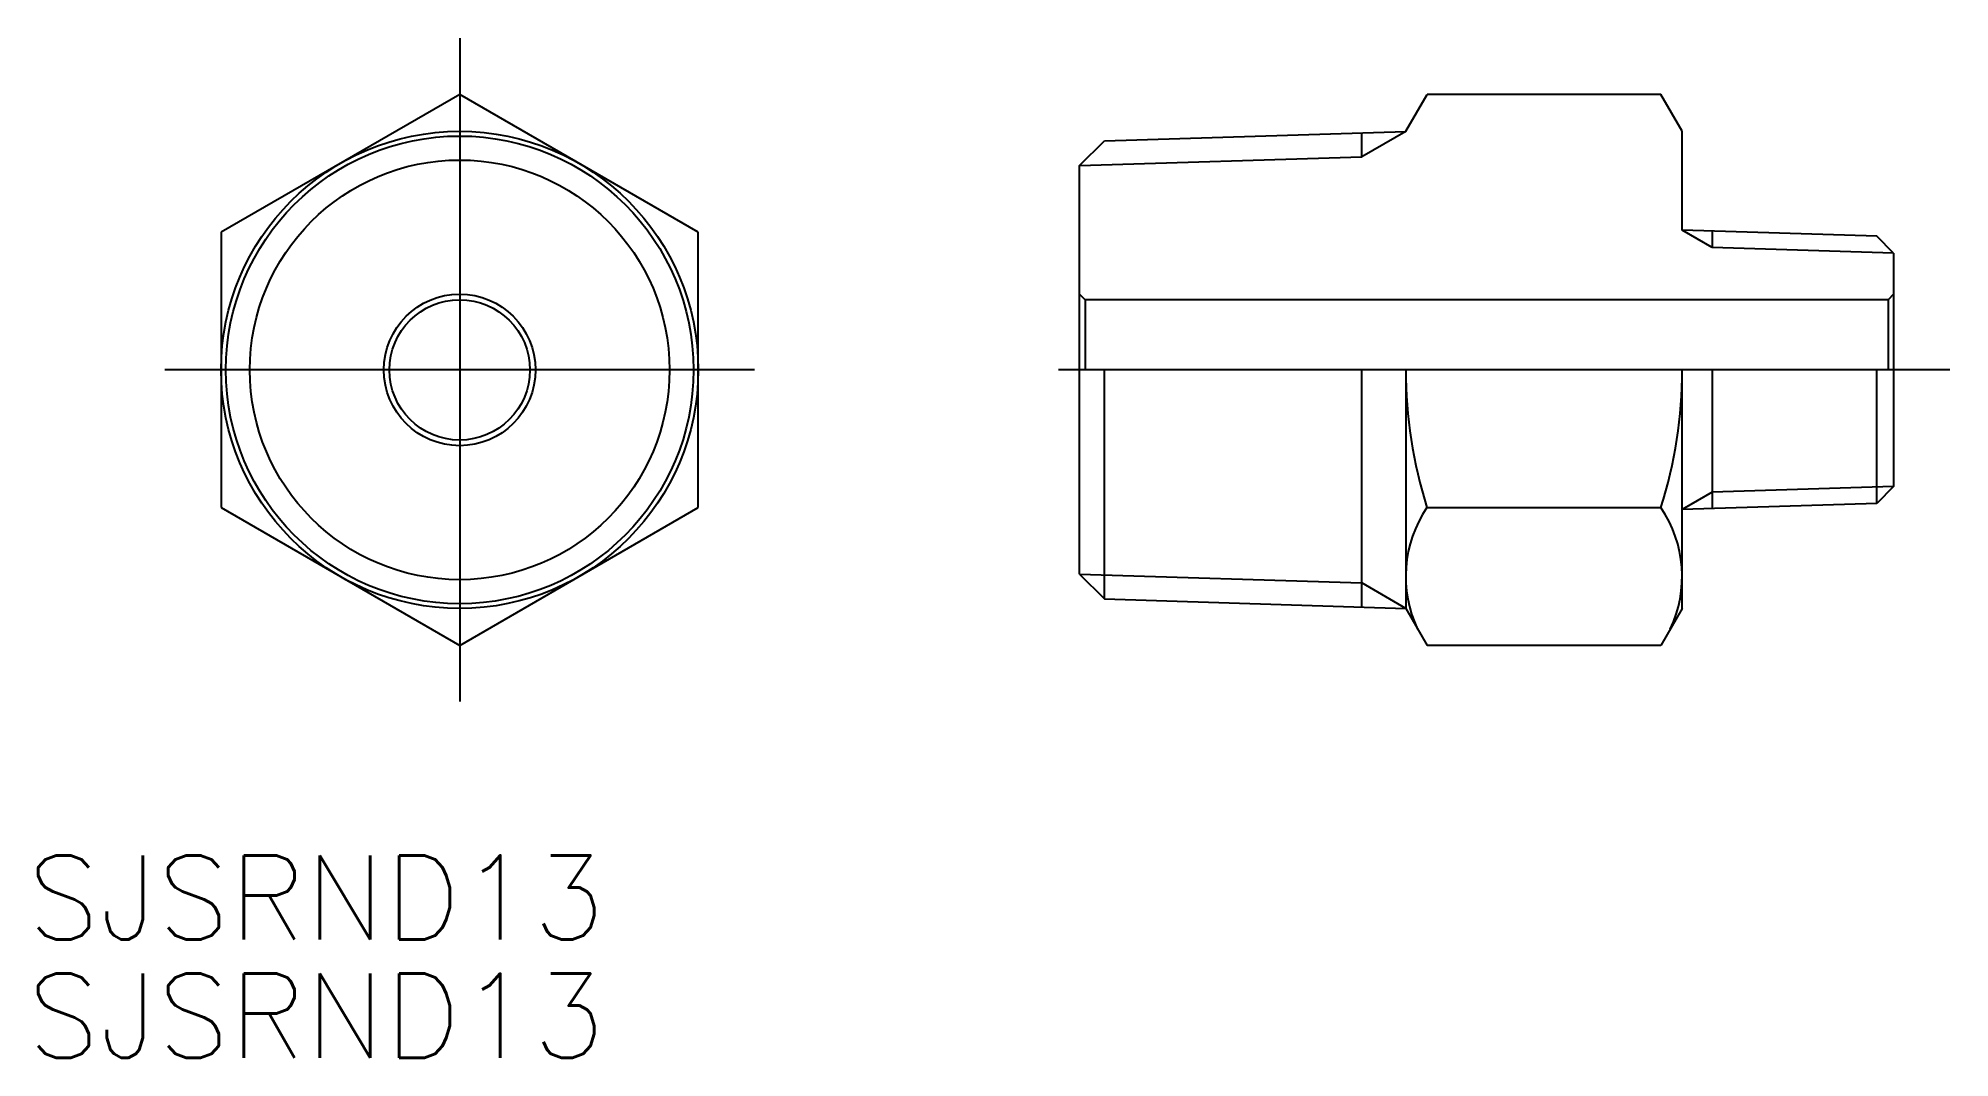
# Model space of a CAD drawing. Extents: x -15 to 53.1, y -24.5 to 11.8.
import ezdxf

# ---------------------------------------------------------------- set-up
doc = ezdxf.new("R2010")
doc.units = 0
doc.linetypes.add('CENTER', pattern=[50.8, 31.75, -6.35, 6.35, -6.35])
doc.layers.get('0').update_dxf_attribs({"linetype": 'CONTINUOUS'})
doc.layers.add('CENTER', color=1, linetype='CENTER')
doc.styles.get("Standard").update_dxf_attribs({"font": 'txt.shx', "height": 3, "bigfont": 'bigfont.shx'})

msp = doc.modelspace()

# ---------------------------------------------------------------- linework, layer by layer
at = {"color": 7, "linetype": 'CONTINUOUS'}
for p, q in [((0, 9.815), (-8.5, 4.907)), ((8.5, 4.907), (0, 9.815)), ((33.7, 8.5), (34.46, 9.815)), ((42.79, 9.815), (34.46, 9.815)), ((43.549, 8.5), (42.79, 9.815)), ((22.967, 8.16), (33.7, 8.496)), ((32.133, 7.591), (32.133, 8.447)), ((33.7, 8.496), (33.7, 8.5)), ((43.549, 4.975), (43.549, 8.5)), ((22.083, 7.277), (22.967, 8.16)), ((22.083, -7.277), (22.083, 7.277)), ((-8.5, 4.907), (-8.5, -4.907)), ((8.5, -4.907), (8.5, 4.907)), ((50.483, 4.759), (43.549, 4.975)), ((44.613, 4.942), (44.613, 4.361)), ((51.083, 4.159), (50.483, 4.759)), ((51.083, 4.159), (51.083, -4.159)), ((51.083, 4.159), (51.083, -4.159)), ((22.083, 2.7), (22.283, 2.5)), ((50.883, 2.5), (22.283, 2.5)), ((22.283, 2.5), (22.283, 0)), ((51.083, 2.7), (50.883, 2.5)), ((50.883, 2.5), (50.883, 0)), ((22.967, -8.16), (22.967, 0)), ((32.133, -8.447), (32.133, 0)), ((33.7, 0), (33.7, -8.5)), ((43.549, -8.5), (43.549, 0)), ((44.613, 0), (44.613, -4.942)), ((50.483, -4.759), (50.483, 0)), ((50.483, -4.759), (43.549, -4.975)), ((51.083, -4.159), (50.483, -4.759)), ((-8.5, -4.907), (0, -9.815)), ((0, -9.815), (8.5, -4.907)), ((34.46, -4.907), (42.79, -4.907)), ((22.083, -7.277), (22.967, -8.16)), ((22.967, -8.16), (33.7, -8.496)), ((33.7, -8.5), (34.46, -9.815)), ((43.549, -8.5), (42.79, -9.815)), ((42.79, -9.815), (34.46, -9.815))]:
    msp.add_line(p, q, dxfattribs=at)
at = {"color": 3, "linetype": 'CONTINUOUS'}
for p, q in [((33.7, 8.496), (32.133, 7.591)), ((22.083, 7.277), (32.133, 7.591)), ((44.613, 4.361), (43.549, 4.975)), ((51.083, 4.159), (44.613, 4.361)), ((44.613, -4.361), (43.549, -4.975)), ((51.083, -4.159), (44.613, -4.361)), ((22.083, -7.277), (32.133, -7.591)), ((33.7, -8.496), (32.133, -7.591))]:
    msp.add_line(p, q, dxfattribs=at)
at = {"color": 7, "linetype": 'CONTINUOUS'}
for radius in [8.5, 8.331, 2.7, 2.5]:
    msp.add_circle((0, 0), radius, dxfattribs=at)
at = {"color": 3, "linetype": 'CONTINUOUS'}
msp.add_circle((0, 0), 7.475, dxfattribs=at)
at = {"color": 7, "linetype": 'CONTINUOUS'}
for centre, radius, start, end in [((49.941, 0), 16.241, 180, 197.58795), ((27.308, 0), 16.241, 342.41205, 0), ((38.045, -7.361), 4.345, 145.61575, 205.61575), ((39.204, -7.361), 4.345, 334.38425, 34.38425)]:
    msp.add_arc(centre, radius, start, end, dxfattribs=at)
at = {"layer": 'CENTER', "color": 1, "linetype": 'CENTER'}
for p, q in [((0, 11.815), (0, -11.815)), ((10.5, 0), (-10.5, 0)), ((53.083, 0), (20.083, 0))]:
    msp.add_line(p, q, dxfattribs=at)

# ---------------------------------------------------------------- texts
at = {"color": 7, "linetype": 'CONTINUOUS'}
for p in [(-15.399, -20.297), (-15.399, -24.505)]:
    msp.add_text('SJSRND13', height=3, dxfattribs=at).set_placement(p)

doc.saveas('drawing.dxf')
